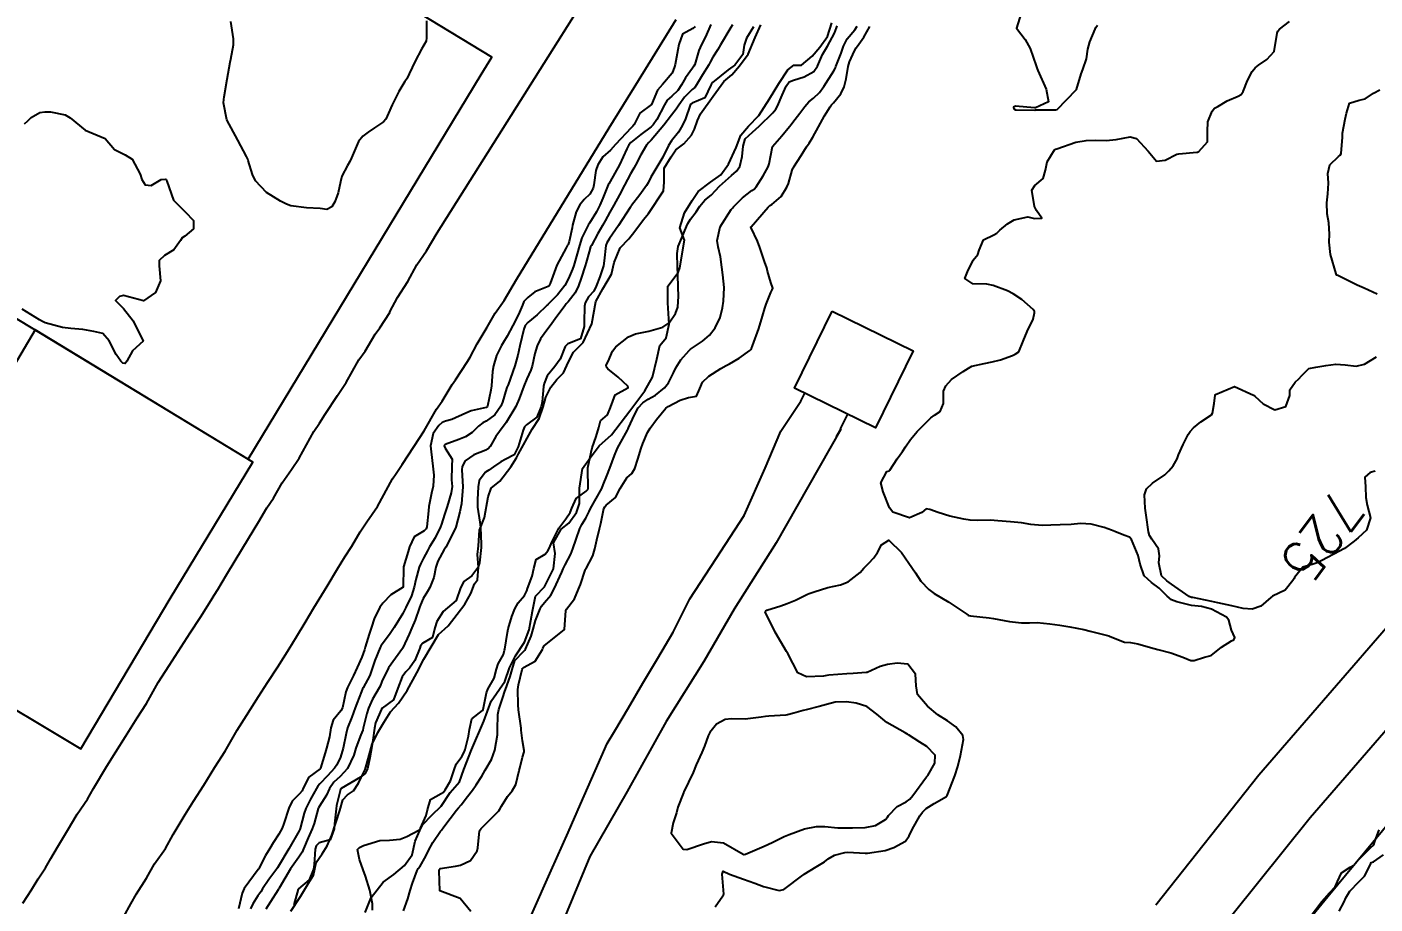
# Model space of a CAD drawing. Header units: metres. Extents: x 307586 to 320046, y 7427249 to 7434250.
# Drawn here: x 313432.9 to 313566.3, y 7432685.4 to 7432772.2 of the extents above; entities that cross this region are included whole.
import ezdxf
from ezdxf.enums import TextEntityAlignment as Align

# ---------------------------------------------------------------- set-up
doc = ezdxf.new("R2010")
doc.units = ezdxf.units.M
doc.header["$MEASUREMENT"] = 0
for name, color, linetype in [('Cotas', 45, 'Continuous'), ('Curvas de Nivel 1m', 11, 'Continuous'), ('Curvas de Nivel 5m', 15, 'Continuous'), ('Divisa', 42, 'FENCELINE2'), ('Edificações', 30, 'Continuous'), ('Hidrografia', 140, 'Continuous'), ('Vias Primárias', 230, 'Continuous'), ('Vias Secundárias', 230, 'Continuous')]:
    doc.layers.add(name, color=color, linetype=linetype)
doc.styles.add('Style-STANDARD', font='STANDARD.shx')
doc.linetypes.add('FENCELINE2', pattern='A,0.25,-0.1,[132,ltypeshp.shx,S=0.1,R=0,X=-0.1,Y=0],-0.1,1', length=1.45)

msp = doc.modelspace()

# ---------------------------------------------------------------- linework, layer by layer
at = {"layer": 'Curvas de Nivel 1m', "flags": 128}
for points, elevation in [([(313531.48, 7432774.06), (313530.83, 7432772.07), (313531.71, 7432770.95), (313532.19, 7432770.05), (313532.79, 7432768.35), (313532.88, 7432768.04), (313532.95, 7432767.87), (313533.78, 7432766.03), (313534.01, 7432764.76), (313532.73, 7432764.17), (313532.61, 7432764.17), (313530.74, 7432764.34), (313530.55, 7432764.26), (313530.59, 7432764.07), (313530.73, 7432763.98), (313532.65, 7432763.96), (313532.73, 7432763.99), (313532.78, 7432763.99), (313534.73, 7432763.99), (313534.86, 7432764.02), (313535.78, 7432764.97), (313536.76, 7432765.99), (313537.22, 7432767.55), (313537.39, 7432767.98), (313537.75, 7432769.03), (313537.88, 7432769.98), (313538.08, 7432770.72), (313538.62, 7432771.97), (313538.69, 7432772.11), (313538.84, 7432772.35)], 723), ([(313499.04, 7432772.24), (313498.83, 7432772.03), (313497.8, 7432771.48), (313497.42, 7432770.46), (313497.35, 7432769.92), (313497.07, 7432768.47), (313497.01, 7432768.24), (313496.77, 7432767.62), (313495.81, 7432766.48), (313495.31, 7432765.93), (313494.74, 7432764.5), (313493.57, 7432763.66), (313493.02, 7432762.52), (313492.87, 7432762.36), (313492.71, 7432762.21), (313491.17, 7432760.54), (313490.68, 7432760.01), (313489.91, 7432759.32), (313489.43, 7432758.56), (313489.23, 7432757.99), (313489.04, 7432756.57), (313488.96, 7432756.24), (313488.63, 7432755.64), (313488.07, 7432755.13), (313487.64, 7432754.58), (313487.29, 7432753.9), (313486.93, 7432752.59), (313486.87, 7432752.3), (313486.57, 7432750.96), (313486.48, 7432750.68), (313486.43, 7432750.59), (313486.29, 7432750.33), (313485.35, 7432748.61), (313484.71, 7432746.8), (313484.62, 7432746.62), (313484.58, 7432746.56), (313484.52, 7432746.52), (313483.18, 7432745.97), (313482.5, 7432745.44), (313482.11, 7432745.03), (313481.96, 7432744.65), (313481.58, 7432743.75), (313481, 7432742.66), (313480.46, 7432741.61), (313480.1, 7432741.02), (313479.88, 7432740.68), (313479.41, 7432739.7), (313479.09, 7432738.68), (313479, 7432738.11), (313478.89, 7432736.69), (313478.84, 7432736.25), (313478.51, 7432734.69), (313478.46, 7432734.6), (313478.37, 7432734.55), (313476.88, 7432734.2), (313476.37, 7432733.99), (313474.98, 7432733.35), (313474.36, 7432733.21), (313474.03, 7432733.07), (313473.7, 7432732.75), (313473.12, 7432731.97), (313472.87, 7432730.75), (313472.92, 7432730.15), (313473.09, 7432728.75), (313473.2, 7432727.84), (313473.14, 7432726.75), (313472.95, 7432726.07), (313472.71, 7432724.76), (313472.66, 7432724.34), (313472.51, 7432722.76), (313472.44, 7432722.55), (313472.23, 7432722.35), (313471.24, 7432721.75), (313470.79, 7432720.77), (313470.66, 7432720.31), (313470.21, 7432718.78), (313470.21, 7432718.75), (313470.16, 7432716.78), (313468.94, 7432716.01), (313468.14, 7432715.18), (313467.97, 7432714.97), (313467.86, 7432714.81), (313467.29, 7432713.65), (313467.03, 7432712.82), (313466.81, 7432712.12), (313466.41, 7432710.83), (313466.34, 7432710.57), (313466.07, 7432709.85), (313465.6, 7432708.84), (313465.24, 7432708.03), (313464.64, 7432706.85), (313464.48, 7432706.41), (313464.15, 7432704.86), (313464.01, 7432704.56), (313463.23, 7432703.64), (313463.01, 7432702.87), (313462.88, 7432701.97), (313462.58, 7432700.87), (313462.43, 7432700.41), (313462, 7432698.88), (313461.98, 7432698.84), (313461.94, 7432698.82), (313460.84, 7432697.98), (313460.27, 7432696.9), (313460.16, 7432696.65), (313459.91, 7432696.33), (313459.19, 7432695.62), (313458.84, 7432694.92), (313458.35, 7432693.4), (313458.18, 7432692.93), (313457.86, 7432692.34), (313457.3, 7432691.49), (313456.98, 7432690.94), (313456.55, 7432690.23), (313455.89, 7432688.95), (313455.86, 7432688.91), (313455.82, 7432688.85), (313454.44, 7432686.97), (313454.24, 7432686.53), (313453.88, 7432684.98)], 724), ([(313500.59, 7432772.43), (313500.07, 7432771.19), (313499.67, 7432770.44), (313499.41, 7432769.84), (313499.01, 7432768.45), (313498.93, 7432768.29), (313498.78, 7432768.09), (313498.08, 7432767.15), (313497.71, 7432766.46), (313497.33, 7432765.89), (313496.75, 7432765.34), (313496.28, 7432764.93), (313496, 7432764.48), (313495.25, 7432763.03), (313494.91, 7432762.5), (313494.71, 7432762.29), (313493.68, 7432761.53), (313492.7, 7432760.74), (313492.5, 7432760.52), (313492.3, 7432760.14), (313491.55, 7432758.54), (313490.65, 7432756.9), (313490.52, 7432756.68), (313490.45, 7432756.55), (313489.92, 7432755.26), (313489.62, 7432754.56), (313489.28, 7432753.89), (313488.59, 7432752.78), (313488.51, 7432752.65), (313488.46, 7432752.57), (313487.83, 7432751.32), (313487.6, 7432750.58), (313487.39, 7432749.75), (313487.03, 7432748.59), (313486.91, 7432748.22), (313486.53, 7432747.29), (313486.14, 7432746.6), (313485.42, 7432745.69), (313484.49, 7432744.72), (313484.44, 7432744.67), (313484.39, 7432744.62), (313483.42, 7432743.7), (313482.48, 7432742.94), (313482.23, 7432742.64), (313482.1, 7432742.28), (313481.72, 7432740.65), (313481.5, 7432739.72), (313481.21, 7432738.66), (313480.54, 7432736.8), (313480.49, 7432736.67), (313480.46, 7432736.61), (313480.4, 7432736.42), (313479.99, 7432735.07), (313479.84, 7432734.68), (313479.24, 7432733.81), (313478.36, 7432733.19), (313478.03, 7432733.02), (313477.6, 7432732.7), (313476.99, 7432732.06), (313476.34, 7432731.64), (313475.68, 7432731.37), (313474.33, 7432730.9), (313474.24, 7432730.83), (313474.22, 7432730.74), (313474.32, 7432730.53), (313475.01, 7432729.43), (313474.98, 7432728.73), (313474.95, 7432727.4), (313475, 7432726.73), (313474.91, 7432726.09), (313474.5, 7432724.74), (313474.25, 7432723.97), (313473.96, 7432723.02), (313473.86, 7432722.74), (313473.32, 7432721.65), (313472.78, 7432720.75), (313472.57, 7432720.38), (313472.19, 7432719.64), (313471.89, 7432719.06), (313471.76, 7432718.76), (313471.4, 7432717.54), (313471.25, 7432716.77), (313470.99, 7432715.93), (313470.44, 7432714.78), (313470.34, 7432714.57), (313470.13, 7432714.17), (313469.26, 7432712.79), (313468.81, 7432712.09), (313468.09, 7432711.15), (313467.95, 7432710.94), (313467.89, 7432710.81), (313467.37, 7432709.52), (313467.14, 7432708.82), (313466.85, 7432708.03), (313466.2, 7432706.83), (313466.15, 7432706.72), (313466.04, 7432706.47), (313465.59, 7432705.27), (313465.43, 7432704.84), (313465.08, 7432703.92), (313464.66, 7432702.85), (313464.52, 7432702.32), (313464.24, 7432700.86), (313463.95, 7432699.97), (313463.6, 7432699.21), (313463.36, 7432698.87), (313462.68, 7432698.13), (313461.93, 7432697.33), (313461.71, 7432697.09), (313461.58, 7432696.88), (313460.99, 7432695.81), (313460.53, 7432694.89), (313460.36, 7432694.42), (313459.97, 7432692.9), (313459.95, 7432692.82), (313459.87, 7432692.68), (313458.86, 7432690.91), (313457.83, 7432689.19), (313457.72, 7432689.03), (313457.65, 7432688.93), (313456.87, 7432687.88), (313456.26, 7432686.95), (313456.08, 7432686.66), (313455.79, 7432686.25), (313455.29, 7432685.45), (313455.06, 7432684.96)], 723), ([(313502.73, 7432772.4), (313502.57, 7432772.14), (313501.56, 7432770.42), (313501.28, 7432769.94), (313500.79, 7432769.19), (313500.53, 7432768.69), (313500.4, 7432768.43), (313499.79, 7432767.43), (313499.18, 7432766.45), (313499, 7432766.2), (313498.76, 7432765.99), (313497.98, 7432765.22), (313497.43, 7432764.46), (313497.16, 7432764.04), (313496.72, 7432763.47), (313495.94, 7432762.48), (313494.7, 7432760.98), (313494.45, 7432760.75), (313494.22, 7432760.5), (313493.67, 7432759.52), (313493.13, 7432758.52), (313492.97, 7432758.21), (313492.65, 7432757.66), (313492.06, 7432756.53), (313491.58, 7432755.59), (313491, 7432754.54), (313490.61, 7432753.86), (313490.13, 7432753.02), (313489.88, 7432752.56), (313489.41, 7432751.74), (313488.78, 7432750.57), (313488.71, 7432750.42), (313488.56, 7432749.94), (313488.25, 7432748.87), (313488.16, 7432748.57), (313487.77, 7432747.34), (313487.51, 7432746.58), (313487.19, 7432745.9), (313486.5, 7432745.01), (313486.3, 7432744.79), (313486.14, 7432744.6), (313485.21, 7432743.33), (313484.72, 7432742.62), (313484.47, 7432742.31), (313483.75, 7432741.34), (313483.43, 7432740.63), (313483.2, 7432739.87), (313482.92, 7432738.64), (313482.8, 7432738.25), (313482.41, 7432737.38), (313482.1, 7432736.64), (313481.64, 7432735.39), (313481.31, 7432734.66), (313480.36, 7432733.05), (313480.19, 7432732.84), (313480.04, 7432732.67), (313479.33, 7432731.69), (313478.77, 7432730.69), (313478.57, 7432730.45), (313478.33, 7432730.31), (313477.15, 7432729.86), (313476.31, 7432729.26), (313476, 7432728.71), (313475.97, 7432728.38), (313476.07, 7432726.71), (313475.94, 7432725.03), (313475.87, 7432724.72), (313475.76, 7432724.23), (313475.37, 7432722.72), (313474.57, 7432721.09), (313474.39, 7432720.74), (313474.31, 7432720.64), (313474.21, 7432720.5), (313473.6, 7432719.34), (313473.41, 7432718.75), (313473.19, 7432717.73), (313472.8, 7432716.75), (313472.56, 7432716.35), (313472.15, 7432715.66), (313471.87, 7432715.03), (313471.77, 7432714.76), (313471.36, 7432713.53), (313471.03, 7432712.77), (313470.74, 7432712.14), (313470.14, 7432710.78), (313470.12, 7432710.74), (313470.08, 7432710.7), (313468.72, 7432708.8), (313468.05, 7432707.44), (313467.88, 7432706.98), (313467.8, 7432706.81), (313467.14, 7432705.71), (313466.74, 7432704.82), (313466.56, 7432704.27), (313466.22, 7432702.83), (313466.17, 7432702.65), (313465.98, 7432702.16), (313465.6, 7432701.21), (313465.48, 7432700.84), (313465.29, 7432700.17), (313464.66, 7432698.85), (313463.93, 7432698.05), (313463.31, 7432697.48), (313462.89, 7432696.87), (313462.58, 7432696.21), (313461.9, 7432695.11), (313461.8, 7432694.97), (313461.77, 7432694.88), (313461.35, 7432693.41), (313461.17, 7432692.89), (313460.75, 7432692), (313460.31, 7432690.9), (313460.18, 7432690.56), (313459.83, 7432690.08), (313459.02, 7432688.91), (313457.88, 7432687.01), (313457.84, 7432686.93), (313457.83, 7432686.9), (313457.8, 7432686.86), (313457.05, 7432685.67), (313456.58, 7432684.94)], 722), ([(313504.83, 7432772.2), (313504.14, 7432771.07), (313503.91, 7432770.39), (313503.75, 7432769.44), (313502.96, 7432768.4), (313502.86, 7432768.32), (313502.78, 7432768.27), (313502.3, 7432767.93), (313500.77, 7432766.68), (313500.65, 7432766.54), (313500.6, 7432766.43), (313500.02, 7432765.16), (313498.74, 7432764.63), (313498.62, 7432764.56), (313498.56, 7432764.45), (313498.09, 7432763.09), (313497.78, 7432762.46), (313497.41, 7432761.76), (313496.7, 7432760.93), (313496.4, 7432760.47), (313495.86, 7432759.3), (313495.36, 7432758.49), (313494.65, 7432757.32), (313494.39, 7432756.76), (313494.25, 7432756.5), (313493.57, 7432755.57), (313492.75, 7432754.52), (313492.69, 7432754.44), (313492.61, 7432754.32), (313491.46, 7432752.54), (313490.58, 7432751.27), (313490.31, 7432750.82), (313490.21, 7432750.55), (313490.06, 7432749.04), (313489.98, 7432748.56), (313489.63, 7432747.47), (313489.27, 7432746.56), (313489.03, 7432746.05), (313488.51, 7432745.48), (313488.18, 7432744.9), (313488.09, 7432744.57), (313488.07, 7432742.98), (313488.07, 7432742.57), (313487.69, 7432741.35), (313486.46, 7432740.83), (313486.19, 7432740.59), (313485.7, 7432739.34), (313485.16, 7432738.61), (313484.41, 7432737.67), (313484.1, 7432736.93), (313484.04, 7432736.62), (313483.9, 7432735.1), (313483.83, 7432734.63), (313483.4, 7432733.6), (313482.35, 7432732.83), (313482.18, 7432732.64), (313482.02, 7432732.31), (313481.55, 7432730.65), (313481.13, 7432729.85), (313480.31, 7432729.44), (313479.82, 7432729.16), (313479.1, 7432728.68), (313478.63, 7432728.36), (313478.3, 7432728.15), (313477.67, 7432727.32), (313477.57, 7432726.7), (313477.5, 7432725.46), (313477.51, 7432724.7), (313477.74, 7432723.19), (313477.81, 7432722.69), (313477.87, 7432721.04), (313477.87, 7432720.69), (313477.71, 7432719.18), (313477.55, 7432718.7), (313476.96, 7432717.91), (313476.17, 7432717.34), (313475.82, 7432716.72), (313475.41, 7432715.46), (313474.55, 7432714.73), (313474.13, 7432714.38), (313473.49, 7432713.38), (313473.3, 7432712.75), (313473.06, 7432711.79), (313472.1, 7432711.25), (313471.89, 7432710.97), (313471.82, 7432710.76), (313471.33, 7432709.51), (313470.78, 7432708.77), (313470.43, 7432708.41), (313470.05, 7432707.92), (313469.64, 7432706.79), (313469.2, 7432705.62), (313468.09, 7432704.81), (313468.01, 7432704.72), (313467.44, 7432703.37), (313467.32, 7432702.82), (313467.15, 7432701.65), (313467.02, 7432700.82), (313466.88, 7432699.9), (313466.62, 7432698.82), (313466.41, 7432698.35), (313465.93, 7432697.99), (313464.02, 7432696.86), (313463.97, 7432696.81), (313463.92, 7432696.64), (313463.58, 7432695.18), (313463.52, 7432694.86), (313463.37, 7432693.37), (313463.34, 7432692.87), (313462.94, 7432691.79), (313461.85, 7432691.5), (313461.54, 7432691.19), (313461.46, 7432690.88), (313461.37, 7432689.34), (313461.29, 7432688.89), (313460.85, 7432687.85), (313459.8, 7432686.93), (313459.79, 7432686.9), (313459.33, 7432685.36)], 721), ([(313467.13, 7432684.82), (313467.14, 7432685.46), (313466.87, 7432686.82), (313466.43, 7432688.21), (313466.2, 7432688.83), (313465.84, 7432689.84), (313465.66, 7432690.83), (313465.85, 7432691.03), (313466.25, 7432691.22), (313467.86, 7432691.73), (313468.82, 7432691.75), (313469.86, 7432691.85), (313470.53, 7432692.11), (313471.7, 7432692.76), (313471.8, 7432692.83), (313471.87, 7432692.93), (313472.45, 7432694.19), (313472.57, 7432694.75), (313472.87, 7432695.79), (313473.92, 7432696.37), (313474.15, 7432696.51), (313474.33, 7432696.73), (313474.84, 7432697.63), (313475.21, 7432698.72), (313475.39, 7432699.28), (313475.96, 7432700.04), (313476.21, 7432700.46), (313476.3, 7432700.71), (313476.64, 7432702.05), (313476.71, 7432702.7), (313476.96, 7432703.74), (313478.01, 7432704.57), (313478.07, 7432704.69), (313478.4, 7432706.33), (313478.54, 7432706.68), (313479.16, 7432707.78), (313479.41, 7432708.67), (313479.55, 7432709.19), (313480.08, 7432710.11), (313480.2, 7432710.55), (313480.21, 7432710.66), (313480.48, 7432712.29), (313480.56, 7432712.66), (313480.9, 7432713.87), (313481.21, 7432714.65), (313481.55, 7432715.23), (313482.15, 7432715.96), (313482.38, 7432716.42), (313482.46, 7432716.64), (313482.93, 7432717.88), (313483.09, 7432718.63), (313483.31, 7432719.52), (313484.2, 7432720.04), (313484.46, 7432720.36), (313484.59, 7432720.61), (313484.89, 7432721.28), (313485.56, 7432722.6), (313486.24, 7432723.54), (313486.68, 7432724.15), (313486.86, 7432724.58), (313487.28, 7432725.56), (313488.28, 7432726.28), (313488.42, 7432726.43), (313488.46, 7432726.57), (313488.42, 7432728.45), (313488.42, 7432728.57), (313488.77, 7432730.12), (313488.87, 7432730.56), (313489.24, 7432731.67), (313489.51, 7432732.56), (313489.67, 7432733.24), (313490.37, 7432733.83), (313490.68, 7432734.55), (313491.12, 7432735.81), (313492.4, 7432736.5), (313492.42, 7432736.5), (313492.43, 7432736.52), (313492.4, 7432736.65), (313491.44, 7432737.56), (313490.42, 7432738.38), (313490.28, 7432738.55), (313490.25, 7432738.72), (313490.43, 7432739.09), (313490.88, 7432740.11), (313491.19, 7432740.54), (313492.46, 7432741.55), (313493.15, 7432741.83), (313494.47, 7432742.08), (313495.85, 7432742.48), (313496.48, 7432742.93), (313497.11, 7432743.84), (313497.33, 7432744.46), (313497.4, 7432745.57), (313497.36, 7432746.46), (313497.32, 7432747.68), (313497.3, 7432748.46), (313497.26, 7432749.77), (313497.36, 7432750.46), (313497.72, 7432751.32), (313498.19, 7432752.45), (313498.31, 7432752.74), (313498.6, 7432753.16), (313499.14, 7432753.91), (313499.51, 7432754.44), (313500.02, 7432755.04), (313500.63, 7432755.55), (313501.07, 7432755.99), (313501.47, 7432756.42), (313502.65, 7432757.5), (313503.14, 7432757.91), (313503.48, 7432758.39), (313503.71, 7432759.36), (313503.79, 7432760.39), (313503.98, 7432761.11), (313504.71, 7432761.78), (313505.38, 7432762.37), (313506.73, 7432763.7), (313507.03, 7432764.05), (313507.19, 7432764.35), (313507.64, 7432765.45), (313508.06, 7432766.34), (313508.34, 7432766.76), (313508.77, 7432766.92), (313509.83, 7432767.26), (313510.78, 7432767.77), (313511.16, 7432768.3), (313511.64, 7432769.46), (313512.13, 7432770.29), (313512.83, 7432771.57), (313513.02, 7432772.09), (313513.1, 7432772.28)], 721), ([(313470.21, 7432684.78), (313470.62, 7432685.94), (313470.85, 7432686.77), (313471.07, 7432687.51), (313471.56, 7432688.76), (313471.64, 7432688.94), (313471.83, 7432689.2), (313472.41, 7432690.19), (313472.68, 7432690.75), (313473.09, 7432691.52), (313473.87, 7432692.64), (313473.96, 7432692.74), (313474.2, 7432693.06), (313475.43, 7432694.72), (313475.65, 7432694.96), (313475.9, 7432695.25), (313476.53, 7432696.09), (313477.02, 7432696.7), (313477.4, 7432697.22), (313477.94, 7432698.1), (313478.29, 7432698.68), (313478.9, 7432699.74), (313479.22, 7432700.67), (313479.48, 7432702.16), (313479.51, 7432702.67), (313479.52, 7432704.18), (313479.62, 7432704.67), (313479.71, 7432704.97), (313480.03, 7432705.88), (313480.22, 7432706.48), (313480.28, 7432706.66), (313480.76, 7432707.95), (313480.93, 7432708.65), (313481.22, 7432709.51), (313482.09, 7432710.46), (313482.19, 7432710.54), (313482.25, 7432710.64), (313482.81, 7432711.93), (313483.02, 7432712.63), (313483.27, 7432713.48), (313483.7, 7432714.62), (313483.85, 7432714.91), (313484.14, 7432715.25), (313484.77, 7432715.99), (313485.1, 7432716.61), (313485.85, 7432718.26), (313485.98, 7432718.59), (313486.05, 7432718.73), (313486.19, 7432718.99), (313486.74, 7432720.05), (313486.96, 7432720.58), (313487.28, 7432721.52), (313487.65, 7432722.58), (313487.85, 7432722.97), (313488.24, 7432723.61), (313488.57, 7432724.25), (313488.71, 7432724.57), (313489.27, 7432725.56), (313489.81, 7432726.55), (313489.95, 7432726.89), (313490.3, 7432727.78), (313490.62, 7432728.55), (313491.06, 7432729.8), (313491.38, 7432730.53), (313492.35, 7432732.31), (313492.42, 7432732.45), (313492.45, 7432732.52), (313493.05, 7432733.83), (313493.42, 7432734.51), (313493.86, 7432735.02), (313494.39, 7432735.36), (313495.11, 7432735.78), (313496.02, 7432736.48), (313496.41, 7432736.98), (313496.9, 7432737.99), (313497.14, 7432738.46), (313497.64, 7432739.25), (313498.45, 7432740.18), (313498.59, 7432740.3), (313498.8, 7432740.45), (313499.78, 7432741.12), (313500.47, 7432741.7), (313501.04, 7432742.42), (313501.51, 7432743.44), (313501.76, 7432744.41), (313501.85, 7432745.06), (313501.92, 7432746.41), (313501.8, 7432747.67), (313501.69, 7432748.41), (313501.54, 7432749.43), (313501.33, 7432750.42), (313501.23, 7432751.07), (313501.52, 7432752.42), (313502.61, 7432754.12), (313502.74, 7432754.27), (313502.85, 7432754.4), (313503.73, 7432755.29), (313504.64, 7432755.99), (313504.87, 7432756.15), (313505.09, 7432756.37), (313505.76, 7432757.47), (313506.26, 7432758.36), (313506.37, 7432758.65), (313506.69, 7432760.35), (313507.62, 7432761.42), (313508.39, 7432762.33), (313508.53, 7432762.52), (313508.72, 7432762.77), (313509.39, 7432763.66), (313509.89, 7432764.32), (313510.29, 7432764.76), (313510.75, 7432765.13), (313511.34, 7432765.71), (313511.79, 7432766.29), (313512.78, 7432767.83), (313512.92, 7432768.14), (313512.98, 7432768.28), (313513.49, 7432769.59), (313513.73, 7432770.27), (313514.07, 7432771.02), (313514.83, 7432771.91), (313515.08, 7432772.26)], 722), ([(313476.84, 7432684.7), (313475.79, 7432686), (313473.8, 7432686.74), (313473.72, 7432688.74), (313473.74, 7432688.82), (313473.83, 7432688.94), (313475.35, 7432689.2), (313475.83, 7432689.3), (313476.81, 7432689.73), (313477.47, 7432690.69), (313477.54, 7432691.01), (313477.73, 7432692.69), (313477.78, 7432692.79), (313477.87, 7432692.9), (313479.63, 7432694.66), (313479.74, 7432694.82), (313479.9, 7432695.12), (313480.49, 7432696.08), (313480.96, 7432696.65), (313481.32, 7432697.26), (313481.65, 7432698.64), (313481.7, 7432698.89), (313481.96, 7432699.96), (313482.12, 7432700.49), (313482.14, 7432700.64), (313481.98, 7432701.58), (313481.84, 7432702.64), (313481.82, 7432702.82), (313481.56, 7432704.64), (313481.53, 7432705.13), (313481.52, 7432706.65), (313481.58, 7432707.11), (313481.93, 7432708.64), (313481.97, 7432708.74), (313482.07, 7432708.82), (313483.23, 7432709.47), (313483.95, 7432710.62), (313483.98, 7432710.73), (313484.1, 7432710.98), (313486.11, 7432712.59), (313486.25, 7432714.47), (313486.31, 7432714.59), (313487.1, 7432715.63), (313487.52, 7432716.58), (313487.7, 7432717.05), (313488.18, 7432718.46), (313488.21, 7432718.54), (313488.22, 7432718.57), (313488.91, 7432719.86), (313489.13, 7432720.56), (313489.33, 7432721.45), (313489.59, 7432722.56), (313489.72, 7432723.07), (313490.03, 7432724.55), (313490.1, 7432724.71), (313490.26, 7432724.88), (313491.18, 7432725.63), (313491.62, 7432726.53), (313492.29, 7432727.58), (313492.79, 7432728.02), (313493.09, 7432728.51), (313493.39, 7432729.44), (313493.7, 7432730.51), (313493.87, 7432730.97), (313494.35, 7432732.08), (313494.59, 7432732.5), (313495.23, 7432733.36), (313496.14, 7432734.47), (313496.27, 7432734.58), (313496.38, 7432734.64), (313497.57, 7432735.27), (313498.39, 7432735.54), (313499.17, 7432735.66), (313499.5, 7432736.44), (313499.79, 7432737.06), (313500.41, 7432737.63), (313501.59, 7432738.41), (313502.12, 7432738.71), (313502.43, 7432738.87), (313503.39, 7432739.43), (313504.45, 7432740.18), (313504.56, 7432740.27), (313504.62, 7432740.38), (313504.73, 7432740.65), (313505.34, 7432742.37), (313505.72, 7432743.59), (313505.94, 7432744.36), (313506.08, 7432744.78), (313506.52, 7432745.91), (313506.68, 7432746.19), (313506.72, 7432746.35), (313506.53, 7432746.92), (313506.22, 7432748.03), (313506.13, 7432748.36), (313505.92, 7432748.99), (313505.44, 7432750.37), (313505.21, 7432751), (313504.59, 7432752.3), (313504.57, 7432752.38), (313504.57, 7432752.4), (313504.59, 7432752.42), (313506.28, 7432754.36), (313506.45, 7432754.51), (313506.62, 7432754.63), (313507.55, 7432755.42), (313508.13, 7432756.34), (313508.27, 7432756.71), (313508.66, 7432758.02), (313508.75, 7432758.24), (313508.81, 7432758.33), (313509.52, 7432759.48), (313510.07, 7432760.32), (313510.32, 7432760.69), (313510.7, 7432761.29), (313511.25, 7432762.3), (313511.83, 7432763.4), (313512.4, 7432764.28), (313512.55, 7432764.47), (313512.74, 7432764.67), (313513.47, 7432765.55), (313513.78, 7432766.27), (313513.99, 7432767.05), (313514.2, 7432768.27), (313514.33, 7432768.73), (313514.81, 7432769.81), (313514.96, 7432770.11), (313515.06, 7432770.26), (313515.75, 7432771.17), (313516.32, 7432772.24)], 723), ([(313501.04, 7432685.15), (313501.8, 7432686.25), (313501.86, 7432686.35), (313501.87, 7432686.4), (313501.81, 7432687.2), (313501.72, 7432688.4), (313501.74, 7432688.49), (313501.83, 7432688.68), (313502.43, 7432688.39), (313503.82, 7432687.89), (313504.96, 7432687.51), (313505.81, 7432687.19), (313507.35, 7432686.79), (313507.81, 7432686.87), (313509.69, 7432688.3), (313509.77, 7432688.35), (313509.82, 7432688.38), (313511.01, 7432689.11), (313511.84, 7432689.63), (313512.2, 7432689.92), (313512.83, 7432690.27), (313513.86, 7432690.54), (313514.16, 7432690.56), (313515.86, 7432690.48), (313516.11, 7432690.48), (313517.86, 7432690.75), (313518.69, 7432691.03), (313519.87, 7432691.66), (313520.22, 7432692.18), (313520.5, 7432692.8), (313521.27, 7432694.17), (313521.54, 7432694.52), (313521.9, 7432694.88), (313522.68, 7432695.39), (313523.92, 7432696.08), (313523.95, 7432696.11), (313523.96, 7432696.14), (313523.97, 7432696.19), (313524.74, 7432698.13), (313525.03, 7432699.05), (313525.29, 7432700.12), (313525.6, 7432701.72), (313525.54, 7432702.12), (313524.82, 7432702.95), (313524.01, 7432703.55), (313523.05, 7432704.15), (313522.03, 7432705), (313521.06, 7432706.17), (313520.9, 7432707.02), (313520.83, 7432708.18), (313520.08, 7432709.15), (313519.02, 7432709.26), (313518.08, 7432709.12), (313517.36, 7432708.93), (313516.06, 7432708.34), (313515.97, 7432708.33), (313514.69, 7432708.25), (313514.06, 7432708.22), (313512.26, 7432708.08), (313512.06, 7432708.05), (313511.75, 7432707.98), (313510.06, 7432707.91), (313509.21, 7432708.32), (313508.2, 7432710.22), (313508.15, 7432710.33), (313508.09, 7432710.43), (313506.95, 7432712.34), (313506.13, 7432714), (313506.01, 7432714.23), (313505.97, 7432714.35), (313506.03, 7432714.45), (313506.14, 7432714.5), (313507.54, 7432714.94), (313508.15, 7432715.16), (313508.97, 7432715.5), (313510.16, 7432716.07), (313510.32, 7432716.14), (313510.81, 7432716.3), (313512.17, 7432716.73), (313513.42, 7432717.02), (313514.17, 7432717.29), (313515.36, 7432718.24), (313515.75, 7432718.67), (313516.2, 7432719.12), (313516.74, 7432719.69), (313517.09, 7432720.22), (313517.49, 7432720.95), (313518.22, 7432721.41), (313519.45, 7432720.2), (313520.2, 7432719.15), (313520.85, 7432718.18), (313521.38, 7432717.38), (313522.17, 7432716.53), (313522.69, 7432716.15), (313524.15, 7432715.28), (313525.93, 7432714.11), (313526.04, 7432714.02), (313526.13, 7432713.97), (313526.3, 7432713.94), (313528.13, 7432713.74), (313528.55, 7432713.67), (313530.13, 7432713.37), (313531.33, 7432713.26), (313532.13, 7432713.26), (313532.89, 7432713.27), (313534.12, 7432713.15), (313535.13, 7432713.02), (313536.12, 7432712.87), (313537.51, 7432712.59), (313538.12, 7432712.44), (313539.97, 7432711.95), (313540.11, 7432711.9), (313541.53, 7432711.35), (313542.11, 7432711.3), (313542.84, 7432711.18), (313544.1, 7432710.81), (313544.83, 7432710.62), (313546.1, 7432710.29), (313547.28, 7432709.86), (313548.09, 7432709.54), (313548.41, 7432709.52), (313549.45, 7432709.84), (313549.96, 7432709.97), (313550.09, 7432710.03), (313551.13, 7432710.85), (313552.11, 7432711.46), (313552.34, 7432711.57), (313552.44, 7432711.8), (313552.12, 7432712.53), (313551.85, 7432713.52), (313551.61, 7432713.81), (313550.14, 7432714.61), (313549.14, 7432714.85), (313548.15, 7432714.98), (313546.69, 7432715.33), (313546.16, 7432715.54), (313545.75, 7432715.88), (313544.96, 7432716.68), (313544.18, 7432717.24), (313543.48, 7432717.91), (313543.06, 7432719.05), (313542.89, 7432719.91), (313542.23, 7432721.49), (313542.02, 7432721.71), (313541.45, 7432721.93), (313540.58, 7432722.29), (313540.24, 7432722.42), (313539.51, 7432722.69), (313538.24, 7432723.01), (313537.17, 7432723.06), (313536.24, 7432722.99), (313535.17, 7432722.93), (313534.24, 7432722.9), (313533.39, 7432722.88), (313532.24, 7432722.97), (313531.32, 7432723.13), (313530.24, 7432723.24), (313528.98, 7432723.34), (313528.25, 7432723.4), (313526.99, 7432723.36), (313526.25, 7432723.4), (313525.64, 7432723.51), (313524.25, 7432723.8), (313523.09, 7432724.15), (313522.26, 7432724.47), (313521.91, 7432724.51), (313521.47, 7432724.17), (313520.25, 7432723.64), (313518.6, 7432724.21), (313518.26, 7432724.61), (313517.66, 7432726.22), (313517.42, 7432727.09), (313518, 7432728.21), (313518.23, 7432728.29), (313518.31, 7432728.35), (313519.04, 7432729.48), (313519.55, 7432730.2), (313519.86, 7432730.67), (313520.34, 7432731.37), (313521.02, 7432732.18), (313522.37, 7432733.52), (313522.74, 7432733.78), (313523.3, 7432734.15), (313523.6, 7432734.94), (313523.63, 7432736.15), (313523.86, 7432736.69), (313524.41, 7432737.31), (313525.56, 7432738.12), (313526.09, 7432738.45), (313526.43, 7432738.63), (313527.63, 7432738.9), (313528.44, 7432739.05), (313529.26, 7432739.26), (313530.45, 7432739.7), (313530.71, 7432739.81), (313531.07, 7432740.06), (313531.51, 7432741.1), (313531.89, 7432742.05), (313532.49, 7432743.28), (313532.63, 7432743.9), (313532.61, 7432744.04), (313532.5, 7432744.24), (313531.36, 7432745.21), (313530.52, 7432745.78), (313529.95, 7432746.08), (313528.53, 7432746.62), (313527.89, 7432746.74), (313526.53, 7432746.78), (313525.71, 7432747.29), (313526.06, 7432748.12), (313526.22, 7432748.44), (313526.56, 7432749.13), (313527.01, 7432749.66), (313527.14, 7432750.1), (313527.57, 7432751.12), (313528.59, 7432751.62), (313528.89, 7432751.79), (313529.2, 7432752.08), (313529.95, 7432752.72), (313530.6, 7432753.09), (313531.96, 7432753.4), (313532.61, 7432753.25), (313533.36, 7432753.28), (313532.8, 7432754.04), (313532.62, 7432754.41), (313532.36, 7432756.04), (313532.65, 7432756.51), (313533.49, 7432757.19), (313533.69, 7432758.03), (313533.86, 7432758.84), (313534.6, 7432760.02), (313534.64, 7432760.07), (313534.69, 7432760.1), (313534.82, 7432760.14), (313536.7, 7432760.8), (313537.72, 7432760.96), (313538.7, 7432760.97), (313539.71, 7432760.95), (313540.7, 7432761.05), (313542.08, 7432761.31), (313542.71, 7432761.16), (313543.86, 7432759.91), (313544.68, 7432758.9), (313545.56, 7432759), (313546.69, 7432759.59), (313546.91, 7432759.64), (313548.69, 7432759.79), (313548.74, 7432759.8), (313548.88, 7432759.85), (313549.73, 7432760.81), (313549.73, 7432761.84), (313549.76, 7432762.81), (313550.19, 7432763.84), (313550.42, 7432764.15), (313550.74, 7432764.32), (313551.69, 7432764.88), (313552.76, 7432765.35), (313553.05, 7432765.51), (313553.25, 7432765.8), (313553.69, 7432766.87), (313554.16, 7432767.79), (313554.45, 7432768.13), (313554.79, 7432768.4), (313555.61, 7432768.96), (313556.32, 7432769.76), (313556.64, 7432771.57), (313556.68, 7432771.75), (313556.84, 7432771.96), (313557.86, 7432772.72)], 724), ([(313562.75, 7432684.72), (313563.24, 7432685.67), (313563.42, 7432686.05), (313563.81, 7432686.72), (313564.71, 7432687.65), (313565.27, 7432688.2), (313565.85, 7432689.35), (313565.93, 7432689.55), (313566.17, 7432689.63), (313567.16, 7432690.31)], 726)]:
    msp.add_lwpolyline(points, dxfattribs=dict(at, elevation=elevation))
at = {"layer": 'Curvas de Nivel 1m', "elevation": 723, "flags": 128}
msp.add_lwpolyline([(313516.02, 7432704.96), (313514.97, 7432705.31), (313514.03, 7432705.44), (313512.91, 7432705.39), (313512.03, 7432705.18), (313511.33, 7432704.99), (313510.02, 7432704.66), (313509.74, 7432704.59), (313508.82, 7432704.32), (313508.19, 7432704.15), (313508.01, 7432704.12), (313506.34, 7432704.01), (313506.01, 7432703.99), (313505.58, 7432703.93), (313504.01, 7432703.73), (313502.65, 7432703.75), (313502.01, 7432703.69), (313501.17, 7432703.23), (313500.51, 7432702.41), (313500.34, 7432702.06), (313499.98, 7432701.06), (313499.71, 7432700.42), (313499.16, 7432699.22), (313498.84, 7432698.44), (313497.92, 7432696.54), (313497.89, 7432696.48), (313497.88, 7432696.45), (313497.34, 7432695.02), (313497.19, 7432694.46), (313496.87, 7432693.47), (313496.69, 7432692.46), (313497.86, 7432690.86), (313498.24, 7432690.83), (313499.86, 7432691.4), (313500.67, 7432691.61), (313501.86, 7432691.49), (313503.81, 7432690.38), (313503.85, 7432690.35), (313503.89, 7432690.34), (313504.02, 7432690.38), (313505.86, 7432691.15), (313506.68, 7432691.53), (313507.87, 7432692.11), (313508.34, 7432692.32), (313509.88, 7432692.88), (313511.06, 7432693.11), (313511.88, 7432693.1), (313513.16, 7432692.99), (313513.88, 7432692.96), (313514.6, 7432692.97), (313515.88, 7432693.02), (313516.89, 7432693.22), (313517.89, 7432693.81), (313518.06, 7432694.04), (313518.18, 7432694.21), (313519.04, 7432695.07), (313519.91, 7432695.56), (313520.28, 7432695.82), (313520.58, 7432696.18), (313521.94, 7432698.02), (313522.01, 7432698.09), (313522.07, 7432698.16), (313522.75, 7432699.36), (313522.79, 7432700.15), (313521.98, 7432701.01), (313521.26, 7432701.45), (313520.14, 7432702.19), (313520.05, 7432702.25), (313519.99, 7432702.28), (313519.83, 7432702.36), (313518, 7432703.4), (313517.03, 7432704.22)], close=True, dxfattribs=at)
at = {"layer": 'Curvas de Nivel 5m', "elevation": 725, "flags": 128}
for points in [[(313472.46, 7432772.77), (313472.48, 7432771.09), (313472.43, 7432770.77), (313471.99, 7432769.97), (313471.35, 7432768.78), (313470.77, 7432767.55), (313470.51, 7432767.05), (313470.34, 7432766.79), (313469.74, 7432765.81), (313469.23, 7432764.8), (313469.07, 7432764.47), (313468.72, 7432763.65), (313468.46, 7432763.07), (313468.22, 7432762.81), (313467.33, 7432762.2), (313466.7, 7432761.76), (313466.16, 7432761.37), (313465.73, 7432760.84), (313465.05, 7432759.24), (313464.88, 7432758.86), (313464.66, 7432758.47), (313464.1, 7432757.41), (313463.96, 7432756.87), (313463.72, 7432755.77), (313463.39, 7432754.87), (313463.09, 7432754.39), (313462.61, 7432754.14), (313461.94, 7432754.22), (313460.61, 7432754.3), (313459.05, 7432754.48), (313458.61, 7432754.65), (313458.02, 7432754.94), (313456.63, 7432755.81), (313455.54, 7432756.97), (313455.27, 7432757.59), (313454.82, 7432758.98), (313454.78, 7432759.09), (313454.67, 7432759.36), (313453.8, 7432760.99), (313452.71, 7432763), (313452.4, 7432764.67), (313452.42, 7432765), (313452.47, 7432765.27), (313452.76, 7432767), (313453.06, 7432768.71), (313453.12, 7432769), (313453.37, 7432770.42), (313453.38, 7432770.99), (313453.12, 7432772.71)], [(313566.52, 7432745.76), (313565.23, 7432746.35), (313564.53, 7432746.66), (313562.62, 7432747.6), (313562.54, 7432747.63), (313562.51, 7432747.64), (313562.49, 7432747.68), (313562.47, 7432747.76), (313561.9, 7432749.69), (313561.78, 7432750.89), (313561.79, 7432751.69), (313561.72, 7432752.81), (313561.58, 7432753.7), (313561.54, 7432754.79), (313561.65, 7432755.69), (313561.7, 7432756.74), (313561.65, 7432757.7), (313561.84, 7432758.53), (313562.69, 7432759.38), (313562.85, 7432759.51), (313562.96, 7432759.68), (313563.09, 7432761.29), (313563.1, 7432761.68), (313563.34, 7432763.06), (313563.47, 7432763.67), (313563.77, 7432764.65), (313564.75, 7432764.93), (313565.33, 7432765.08), (313566.17, 7432765.64), (313566.77, 7432765.95)], [(313432.7, 7432762.59), (313433.03, 7432762.91), (313433.37, 7432763.23), (313434.22, 7432763.72), (313434.72, 7432763.77), (313435.28, 7432763.77), (313436.72, 7432763.49), (313437.23, 7432763.18), (313438.69, 7432761.97), (313440.68, 7432761.15), (313441.61, 7432760.07), (313442.67, 7432759.52), (313443.34, 7432759.11), (313444.13, 7432757.62), (313444.31, 7432757.1), (313444.64, 7432756.58), (313445.22, 7432756.51), (313446.22, 7432757.08), (313446.64, 7432757.12), (313446.74, 7432757.07), (313446.78, 7432756.93), (313447.45, 7432755.06), (313448.6, 7432753.91), (313449.41, 7432753.04), (313449.41, 7432752.21), (313448.57, 7432751.48), (313448.29, 7432751.33), (313448.13, 7432751.05), (313447.48, 7432750.13), (313446.55, 7432749.59), (313446.02, 7432749.08), (313446.01, 7432748.55), (313446.17, 7432747.08), (313445.66, 7432745.93), (313444.49, 7432745.1), (313442.5, 7432745.61), (313442.09, 7432745.53), (313441.72, 7432745.13), (313442.48, 7432744.32), (313443.45, 7432743.11), (313444.44, 7432741.1), (313443.38, 7432740.16), (313442.84, 7432739.12), (313442.65, 7432738.89), (313442.42, 7432738.94), (313442.23, 7432739.12), (313441.78, 7432739.78), (313441.09, 7432741.13), (313440.45, 7432741.87), (313439.56, 7432742.05), (313438.46, 7432742.25), (313437.27, 7432742.37), (313436.46, 7432742.45), (313434.76, 7432742.93), (313434.47, 7432743.06), (313434.2, 7432743.22), (313432.48, 7432744.27)], [(313566.31, 7432728.26), (313565.83, 7432728.12), (313565.3, 7432727.65), (313565.36, 7432726.71), (313565.4, 7432725.64), (313565.53, 7432724.9), (313565.86, 7432723.64), (313565.46, 7432722.43), (313564.64, 7432721.65), (313564.23, 7432721.32), (313563.28, 7432720.61), (313562.22, 7432720.03), (313561.53, 7432719.69), (313560.69, 7432719.22), (313560.2, 7432719.06), (313559.15, 7432718.77), (313558.35, 7432717.73), (313558.29, 7432717.62), (313558.18, 7432717.43), (313557.43, 7432716.48), (313556.16, 7432715.89), (313556, 7432715.75), (313555.02, 7432714.89), (313554.15, 7432714.6), (313553.26, 7432714.68), (313552.15, 7432714.93), (313550.75, 7432715.23), (313550.16, 7432715.37), (313548.27, 7432715.74), (313548.16, 7432715.77), (313547.93, 7432715.85), (313546.17, 7432717.06), (313545.71, 7432717.41), (313545.18, 7432717.89), (313544.91, 7432719.18), (313545, 7432719.89), (313544.9, 7432720.57), (313544.23, 7432721.51), (313544.01, 7432721.9), (313543.88, 7432722.26), (313543.66, 7432723.91), (313543.58, 7432724.59), (313543.49, 7432725.91), (313543.69, 7432726.51), (313544.29, 7432727.05), (313545.51, 7432727.88), (313545.92, 7432728.27), (313546.32, 7432728.77), (313546.73, 7432729.46), (313546.88, 7432729.86), (313547.33, 7432730.88), (313547.83, 7432731.86), (313548.03, 7432732.18), (313548.36, 7432732.54), (313549.07, 7432733.14), (313550.14, 7432733.83), (313550.24, 7432733.97), (313550.39, 7432734.95), (313550.48, 7432735.75), (313550.52, 7432735.83), (313552.41, 7432736.62), (313554.27, 7432735.78), (313554.4, 7432735.66), (313555.24, 7432734.91), (313556.38, 7432734.32), (313557.49, 7432734.63), (313557.88, 7432735.74), (313557.87, 7432736.28), (313558.42, 7432737.04), (313558.78, 7432737.37), (313559.05, 7432737.72), (313559.76, 7432738.39), (313560.44, 7432738.54), (313561.43, 7432738.7), (313562.44, 7432738.84), (313563.35, 7432738.76), (313564.44, 7432738.63), (313565.26, 7432738.83), (313566.45, 7432739.54)], [(313559.79, 7432684.03), (313561.03, 7432685.69), (313561.81, 7432686.56), (313562.35, 7432687.14), (313562.59, 7432687.67), (313562.98, 7432688.52), (313563.84, 7432689.08), (313564.2, 7432689.3), (313564.5, 7432689.65), (313565.87, 7432691), (313566.19, 7432691.31), (313566.29, 7432691.63), (313566.73, 7432692.78)]]:
    msp.add_lwpolyline(points, dxfattribs=at)
at = {"layer": 'Divisa'}
msp.add_lwpolyline([(313405.65, 7432495.73), (313418.64, 7432510.59), (313425.1, 7432521.74), (313455.05, 7432555.03), (313486.75, 7432592.09), (313526.44, 7432643.16), (313561.64, 7432686.2), (313606.66, 7432740.52), (313613.22, 7432748.23), (313615.72, 7432750.98), (313620.71, 7432756.89), (313630.74, 7432768.34), (313647.42, 7432786.85), (313661.29, 7432802.92), (313674.57, 7432816.02), (313689.96, 7432829.77), (313723.71, 7432856.45), (313747.52, 7432870.88), (313775.84, 7432886.63), (313799.06, 7432896.66), (313819.29, 7432904.5), (313848.81, 7432912.94), (313876.24, 7432919.12)], dxfattribs=at)
at = {"layer": 'Edificações'}
for points in [[(313373.63, 7432807.88), (313363.64, 7432784.75), (313454.83, 7432729.44), (313477.89, 7432767.47), (313478.94, 7432769.2), (313394.53, 7432820.4), (313387.48, 7432808.76), (313382.89, 7432803.72), (313374.12, 7432809), (313373.63, 7432807.88)], [(313512.61, 7432744.08), (313520.62, 7432740.16), (313516.89, 7432732.53), (313508.88, 7432736.45)], [(313433.76, 7432742.22), (313420.08, 7432719.05), (313430.38, 7432712.92), (313427.12, 7432707.44), (313438.27, 7432700.8), (313447.11, 7432715.65), (313455.3, 7432729.15)]]:
    msp.add_lwpolyline(points, close=True, dxfattribs=at)
at = {"layer": 'Hidrografia'}
for points, elevation in [([(313459.06, 7432684.72), (313460.02, 7432686.17), (313460.8, 7432687.52), (313461.28, 7432688.29), (313461.57, 7432689.54), (313462.15, 7432690.41), (313462.63, 7432691.19), (313463.11, 7432692.25), (313463.89, 7432694.69), (313464.18, 7432695.75), (313464.67, 7432696.24), (313465.25, 7432696.62), (313465.73, 7432697.39), (313466.02, 7432697.97), (313466.41, 7432698.75), (313466.7, 7432699.81), (313467.08, 7432701.26), (313467.66, 7432702.41), (313468.24, 7432703.38), (313468.92, 7432704.44), (313469.69, 7432705.31), (313470.56, 7432706.57), (313471.52, 7432708.3), (313472.2, 7432709.65), (313473.66, 7432712.09), (313474.62, 7432712.96), (313475.49, 7432714.12), (313476.27, 7432715.08), (313476.85, 7432716.14), (313477.23, 7432717.11), (313477.52, 7432717.5), (313477.62, 7432718.75), (313477.52, 7432720.01), (313477.62, 7432720.87), (313477.72, 7432722.42), (313478.2, 7432723.67), (313478.58, 7432725.7), (313478.87, 7432726.57), (313479.74, 7432727.25), (313480.81, 7432728.69), (313481.39, 7432729.56), (313481.58, 7432729.95), (313482.94, 7432732.39), (313483.62, 7432733.45), (313484, 7432734.61), (313484.29, 7432735.58), (313484.78, 7432736.54), (313485.36, 7432737.31), (313486.03, 7432737.99), (313486.52, 7432739.05), (313487, 7432740.02), (313487.96, 7432740.98), (313488.83, 7432742.82), (313489.22, 7432745.04), (313489.9, 7432746.29), (313490.77, 7432747.74), (313491.05, 7432748.9), (313491.63, 7432750.35), (313492.5, 7432751.22), (313493.08, 7432751.99), (313493.95, 7432753.15), (313494.44, 7432753.73), (313495.9, 7432755.97), (313495.99, 7432756.84), (313495.99, 7432757.62), (313495.99, 7432758.2), (313496.67, 7432759.35), (313497.15, 7432760.03), (313497.92, 7432760.61), (313498.7, 7432761.48), (313498.99, 7432762.06), (313499.28, 7432762.93), (313499.57, 7432763.6), (313500.82, 7432765.34), (313501.88, 7432766.79), (313502.66, 7432767.46), (313503.43, 7432768.33), (313504.3, 7432769.49), (313504.97, 7432771.13), (313505.55, 7432772.39)], 691.82), ([(313466.4, 7432684.6), (313467, 7432686.1), (313468.2, 7432687.61), (313469.25, 7432688.36), (313470.31, 7432689.26), (313471.06, 7432690.31), (313471.36, 7432691.66), (313471.81, 7432692.72), (313472.11, 7432693.32), (313473.01, 7432694.22), (313473.92, 7432695.12), (313474.82, 7432696.47), (313475.72, 7432697.52), (313476.17, 7432698.73), (313476.92, 7432700.68), (313478.13, 7432703.54), (313478.88, 7432705.49), (313480.23, 7432707.44), (313480.68, 7432708.79), (313481.28, 7432710), (313482.18, 7432711.35), (313482.64, 7432712.55), (313482.95, 7432714.39), (313483.25, 7432715.9), (313484.15, 7432716.8), (313485.05, 7432718.6), (313485.2, 7432720.11), (313485.05, 7432721.16), (313485.8, 7432722.51), (313486.55, 7432723.11), (313487.31, 7432724.16), (313487.61, 7432725.06), (313487.61, 7432726.57), (313487.91, 7432728.52), (313488.66, 7432729.57), (313489.56, 7432730.77), (313490.76, 7432731.83), (313492.57, 7432734.23), (313494.07, 7432736.18), (313494.82, 7432737.54), (313495.27, 7432739.34), (313495.57, 7432740.69), (313496.18, 7432741.44), (313496.48, 7432742.8), (313496.33, 7432744.9), (313496.33, 7432746.55), (313497.38, 7432747.91), (313497.53, 7432748.36), (313497.99, 7432751.11), (313497.54, 7432752.31), (313497.99, 7432753.81), (313498.75, 7432755.01), (313499.35, 7432755.91), (313500.55, 7432756.82), (313501.6, 7432757.57), (313502.35, 7432758.62), (313503.11, 7432760.27), (313503.56, 7432761.47), (313504.31, 7432762.38), (313505.36, 7432763.43), (313506.41, 7432765.08), (313507.32, 7432766.58), (313508.22, 7432767.94), (313508.82, 7432768.39), (313509.57, 7432768.39), (313510.62, 7432769.29), (313511.38, 7432770.19), (313512.13, 7432771.24), (313512.58, 7432772.6)], 128.58)]:
    msp.add_lwpolyline(points, dxfattribs=dict(at, elevation=elevation))
at = {"layer": 'Vias Primárias'}
for points in [[(313544.62, 7432685.36), (313554.82, 7432698.23), (313575.08, 7432721.61), (313592.42, 7432741.02), (313613.08, 7432764.13), (313639.06, 7432793.33), (313655.7, 7432811.55), (313664.05, 7432820.02), (313677.01, 7432831.94), (313682.42, 7432836.69), (313693.59, 7432846.02), (313713.63, 7432860.96), (313730.3, 7432872.11), (313750.13, 7432883.93), (313768.28, 7432893.27), (313791.4, 7432903.85), (313809.36, 7432911.19), (313816.78, 7432913.84), (313826.19, 7432917.02), (313838.44, 7432920.31), (313851.18, 7432923.53), (313860.03, 7432925.38), (313869.18, 7432927.08), (313882.19, 7432929.3)], [(313544.62, 7432685.36), (313554.82, 7432698.23), (313575.08, 7432721.61), (313592.42, 7432741.02), (313613.08, 7432764.13), (313639.06, 7432793.33), (313655.7, 7432811.55), (313664.05, 7432820.02), (313677.01, 7432831.94), (313682.42, 7432836.69), (313693.59, 7432846.02), (313713.63, 7432860.96), (313730.3, 7432872.11), (313750.13, 7432883.93), (313768.28, 7432893.27), (313791.4, 7432903.85), (313809.36, 7432911.19), (313816.78, 7432913.84), (313826.19, 7432917.02), (313838.44, 7432920.31), (313851.18, 7432923.53), (313860.03, 7432925.38), (313869.18, 7432927.08), (313882.19, 7432929.3)], [(313544.51, 7432674.86), (313559.89, 7432694), (313580.04, 7432717.25), (313597.35, 7432736.62), (313618.01, 7432759.74), (313643.96, 7432788.91), (313660.49, 7432807), (313668.63, 7432815.28), (313681.42, 7432827.03), (313686.71, 7432831.68), (313697.68, 7432840.83), (313717.44, 7432855.56), (313733.82, 7432866.53), (313753.33, 7432878.16), (313771.16, 7432887.33), (313794.02, 7432897.79), (313811.72, 7432905.03), (313818.95, 7432907.61), (313828.11, 7432910.7), (313840.11, 7432913.93), (313852.66, 7432917.1), (313861.31, 7432918.91), (313870.34, 7432920.58)], [(313544.51, 7432674.86), (313559.89, 7432694), (313580.04, 7432717.25), (313597.35, 7432736.62), (313618.01, 7432759.74), (313643.96, 7432788.91), (313660.49, 7432807), (313668.63, 7432815.28), (313681.42, 7432827.03), (313686.71, 7432831.68), (313697.68, 7432840.83), (313717.44, 7432855.56), (313733.82, 7432866.53), (313753.33, 7432878.16), (313771.16, 7432887.33), (313794.02, 7432897.79), (313811.72, 7432905.03), (313818.95, 7432907.61), (313828.11, 7432910.7), (313840.11, 7432913.93), (313852.66, 7432917.1), (313861.31, 7432918.91), (313870.34, 7432920.58)], [(313432.54, 7432685.52), (313433.38, 7432686.85), (313434.06, 7432687.93), (313434.79, 7432689.03), (313435.32, 7432689.94), (313435.96, 7432691.08), (313436.96, 7432692.7), (313437.9, 7432694.32), (313438.94, 7432695.8), (313439.54, 7432696.86), (313440.84, 7432699.06), (313441.74, 7432700.48), (313442.71, 7432702.02), (313443.85, 7432703.86), (313444.77, 7432705.28), (313445.93, 7432707.34), (313447.01, 7432709.02), (313448.21, 7432710.87), (313449.1, 7432712.27), (313450.1, 7432713.82), (313451.17, 7432715.48), (313451.47, 7432715.97), (313451.82, 7432716.56), (313452.68, 7432717.99), (313453.54, 7432719.41), (313454.85, 7432721.58), (313455.87, 7432723.28), (313456.68, 7432724.63), (313457.32, 7432725.59), (313458.19, 7432727.11), (313459.1, 7432728.42), (313459.88, 7432729.55), (313461.32, 7432732.17), (313461.87, 7432733.01), (313462.45, 7432733.9), (313463.65, 7432735.73), (313464.51, 7432737.03), (313465.79, 7432739.27), (313466.39, 7432740.12), (313467.38, 7432741.79), (313467.84, 7432742.42), (313468.83, 7432743.94), (313468.85, 7432743.99), (313469.6, 7432745.41), (313470.63, 7432747.02), (313471.52, 7432748.66), (313472.48, 7432750.04), (313473.53, 7432751.83), (313498.36, 7432791.21)], [(313432.54, 7432685.52), (313433.38, 7432686.85), (313434.06, 7432687.93), (313434.79, 7432689.03), (313435.32, 7432689.94), (313435.96, 7432691.08), (313436.96, 7432692.7), (313437.9, 7432694.32), (313438.94, 7432695.8), (313439.54, 7432696.86), (313440.84, 7432699.06), (313441.74, 7432700.48), (313442.71, 7432702.02), (313443.85, 7432703.86), (313444.77, 7432705.28), (313445.93, 7432707.34), (313447.01, 7432709.02), (313448.21, 7432710.87), (313449.1, 7432712.27), (313450.1, 7432713.82), (313451.17, 7432715.48), (313451.47, 7432715.97), (313451.82, 7432716.56), (313452.68, 7432717.99), (313453.54, 7432719.41), (313454.85, 7432721.58), (313455.87, 7432723.28), (313456.68, 7432724.63), (313457.32, 7432725.59), (313458.19, 7432727.11), (313459.1, 7432728.42), (313459.88, 7432729.55), (313461.32, 7432732.17), (313461.87, 7432733.01), (313462.45, 7432733.9), (313463.65, 7432735.73), (313464.51, 7432737.03), (313465.79, 7432739.27), (313466.39, 7432740.12), (313467.38, 7432741.79), (313467.84, 7432742.42), (313468.83, 7432743.94), (313468.85, 7432743.99), (313469.6, 7432745.41), (313470.63, 7432747.02), (313471.52, 7432748.66), (313472.48, 7432750.04), (313473.53, 7432751.83), (313498.36, 7432791.21)], [(313442.52, 7432684.22), (313443.23, 7432685.45), (313443.79, 7432686.46), (313444.76, 7432688.01), (313445.57, 7432689.41), (313446.65, 7432690.94), (313447.42, 7432692.31), (313448.6, 7432694.31), (313449.43, 7432695.62), (313450.43, 7432697.21), (313451.53, 7432698.98), (313452.55, 7432700.56), (313453.73, 7432702.64), (313454.66, 7432704.1), (313455.86, 7432705.95), (313456.75, 7432707.34), (313457.75, 7432708.9), (313458.89, 7432710.67), (313459.26, 7432711.28), (313459.61, 7432711.86), (313460.47, 7432713.29), (313461.33, 7432714.72), (313462.64, 7432716.89), (313463.66, 7432718.58), (313464.38, 7432719.77), (313465.08, 7432720.82), (313465.9, 7432722.26), (313466.57, 7432723.23), (313467.63, 7432724.76), (313469.12, 7432727.49), (313469.48, 7432728.03), (313470.06, 7432728.92), (313471.24, 7432730.72), (313472.25, 7432732.24), (313473.47, 7432734.37), (313474.03, 7432735.16), (313475.01, 7432736.81), (313475.35, 7432737.28), (313476.53, 7432739.1), (313476.78, 7432739.51), (313477.48, 7432740.84), (313478.46, 7432742.5), (313479.27, 7432743.87), (313480.14, 7432745.12), (313481.37, 7432747.21), (313490.55, 7432762.19), (313493.45, 7432766.88), (313497.18, 7432772.93)], [(313442.52, 7432684.22), (313443.23, 7432685.45), (313443.79, 7432686.46), (313444.76, 7432688.01), (313445.57, 7432689.41), (313446.65, 7432690.94), (313447.42, 7432692.31), (313448.6, 7432694.31), (313449.43, 7432695.62), (313450.43, 7432697.21), (313451.53, 7432698.98), (313452.55, 7432700.56), (313453.73, 7432702.64), (313454.66, 7432704.1), (313455.86, 7432705.95), (313456.75, 7432707.34), (313457.75, 7432708.9), (313458.89, 7432710.67), (313459.26, 7432711.28), (313459.61, 7432711.86), (313460.47, 7432713.29), (313461.33, 7432714.72), (313462.64, 7432716.89), (313463.66, 7432718.58), (313464.38, 7432719.77), (313465.08, 7432720.82), (313465.9, 7432722.26), (313466.57, 7432723.23), (313467.63, 7432724.76), (313469.12, 7432727.49), (313469.48, 7432728.03), (313470.06, 7432728.92), (313471.24, 7432730.72), (313472.25, 7432732.24), (313473.47, 7432734.37), (313474.03, 7432735.16), (313475.01, 7432736.81), (313475.35, 7432737.28), (313476.53, 7432739.1), (313476.78, 7432739.51), (313477.48, 7432740.84), (313478.46, 7432742.5), (313479.27, 7432743.87), (313480.14, 7432745.12), (313481.37, 7432747.21), (313490.55, 7432762.19), (313493.45, 7432766.88), (313497.18, 7432772.93)]]:
    msp.add_lwpolyline(points, dxfattribs=at)
at = {"layer": 'Vias Secundárias'}
for points in [[(313482.86, 7432684.36), (313484.8, 7432688.76), (313486.47, 7432692.53), (313487.7, 7432695.31), (313489.16, 7432698.61), (313490.35, 7432701.32), (313491.09, 7432702.57), (313492.45, 7432704.86), (313493.88, 7432707.27), (313495.35, 7432709.75), (313496.88, 7432712.33), (313498.53, 7432715.63), (313498.53, 7432715.63), (313501.13, 7432719.62), (313503.88, 7432723.87), (313505.96, 7432728.55), (313507.54, 7432732.19), (313508.85, 7432734.17), (313509.51, 7432735.17), (313509.89, 7432735.95)], [(313482.86, 7432684.36), (313484.8, 7432688.76), (313486.47, 7432692.53), (313487.7, 7432695.31), (313489.16, 7432698.61), (313490.35, 7432701.32), (313491.09, 7432702.57), (313492.45, 7432704.86), (313493.88, 7432707.27), (313495.35, 7432709.75), (313496.88, 7432712.33), (313498.53, 7432715.63), (313498.53, 7432715.63), (313501.13, 7432719.62), (313503.88, 7432723.87), (313505.96, 7432728.55), (313507.54, 7432732.19), (313508.85, 7432734.17), (313509.51, 7432735.17), (313509.89, 7432735.95)], [(313513.44, 7432732.44), (313514.14, 7432733.87)], [(313513.44, 7432732.44), (313514.14, 7432733.87)], [(313513.02, 7432731.69), (313513.47, 7432732.41), (313507.06, 7432721.15), (313502.9, 7432714.61), (313499.89, 7432709.42), (313496.18, 7432703.5), (313492.32, 7432696.58), (313488.63, 7432690.13), (313484.16, 7432679.33), (313478.79, 7432661.56), (313475.62, 7432646.55), (313473.46, 7432637.12), (313470.43, 7432624.24), (313469.82, 7432620.58), (313469.68, 7432619.26), (313469.5, 7432617.51), (313469.32, 7432615.74), (313469.18, 7432613.81), (313469.08, 7432612.32), (313468.75, 7432607.67), (313468.56, 7432604.9), (313468.39, 7432602.52), (313468.12, 7432598.67)], [(313513.02, 7432731.69), (313513.47, 7432732.41), (313507.06, 7432721.15), (313502.9, 7432714.61), (313499.89, 7432709.42), (313496.18, 7432703.5), (313492.32, 7432696.58), (313488.63, 7432690.13), (313484.16, 7432679.33), (313478.79, 7432661.56), (313475.62, 7432646.55), (313473.46, 7432637.12), (313470.43, 7432624.24), (313469.82, 7432620.58), (313469.68, 7432619.26), (313469.5, 7432617.51), (313469.32, 7432615.74), (313469.18, 7432613.81), (313469.08, 7432612.32), (313468.75, 7432607.67), (313468.56, 7432604.9), (313468.39, 7432602.52), (313468.12, 7432598.67)]]:
    msp.add_lwpolyline(points, dxfattribs=at)

# ---------------------------------------------------------------- texts
at = {"layer": 'Cotas', "style": 'Style-STANDARD'}
msp.add_text('725', height=4, rotation=233.0472, dxfattribs=at).set_placement((313561.1, 7432721.83, 725), align=Align.MIDDLE_CENTER)

doc.saveas('drawing.dxf')
